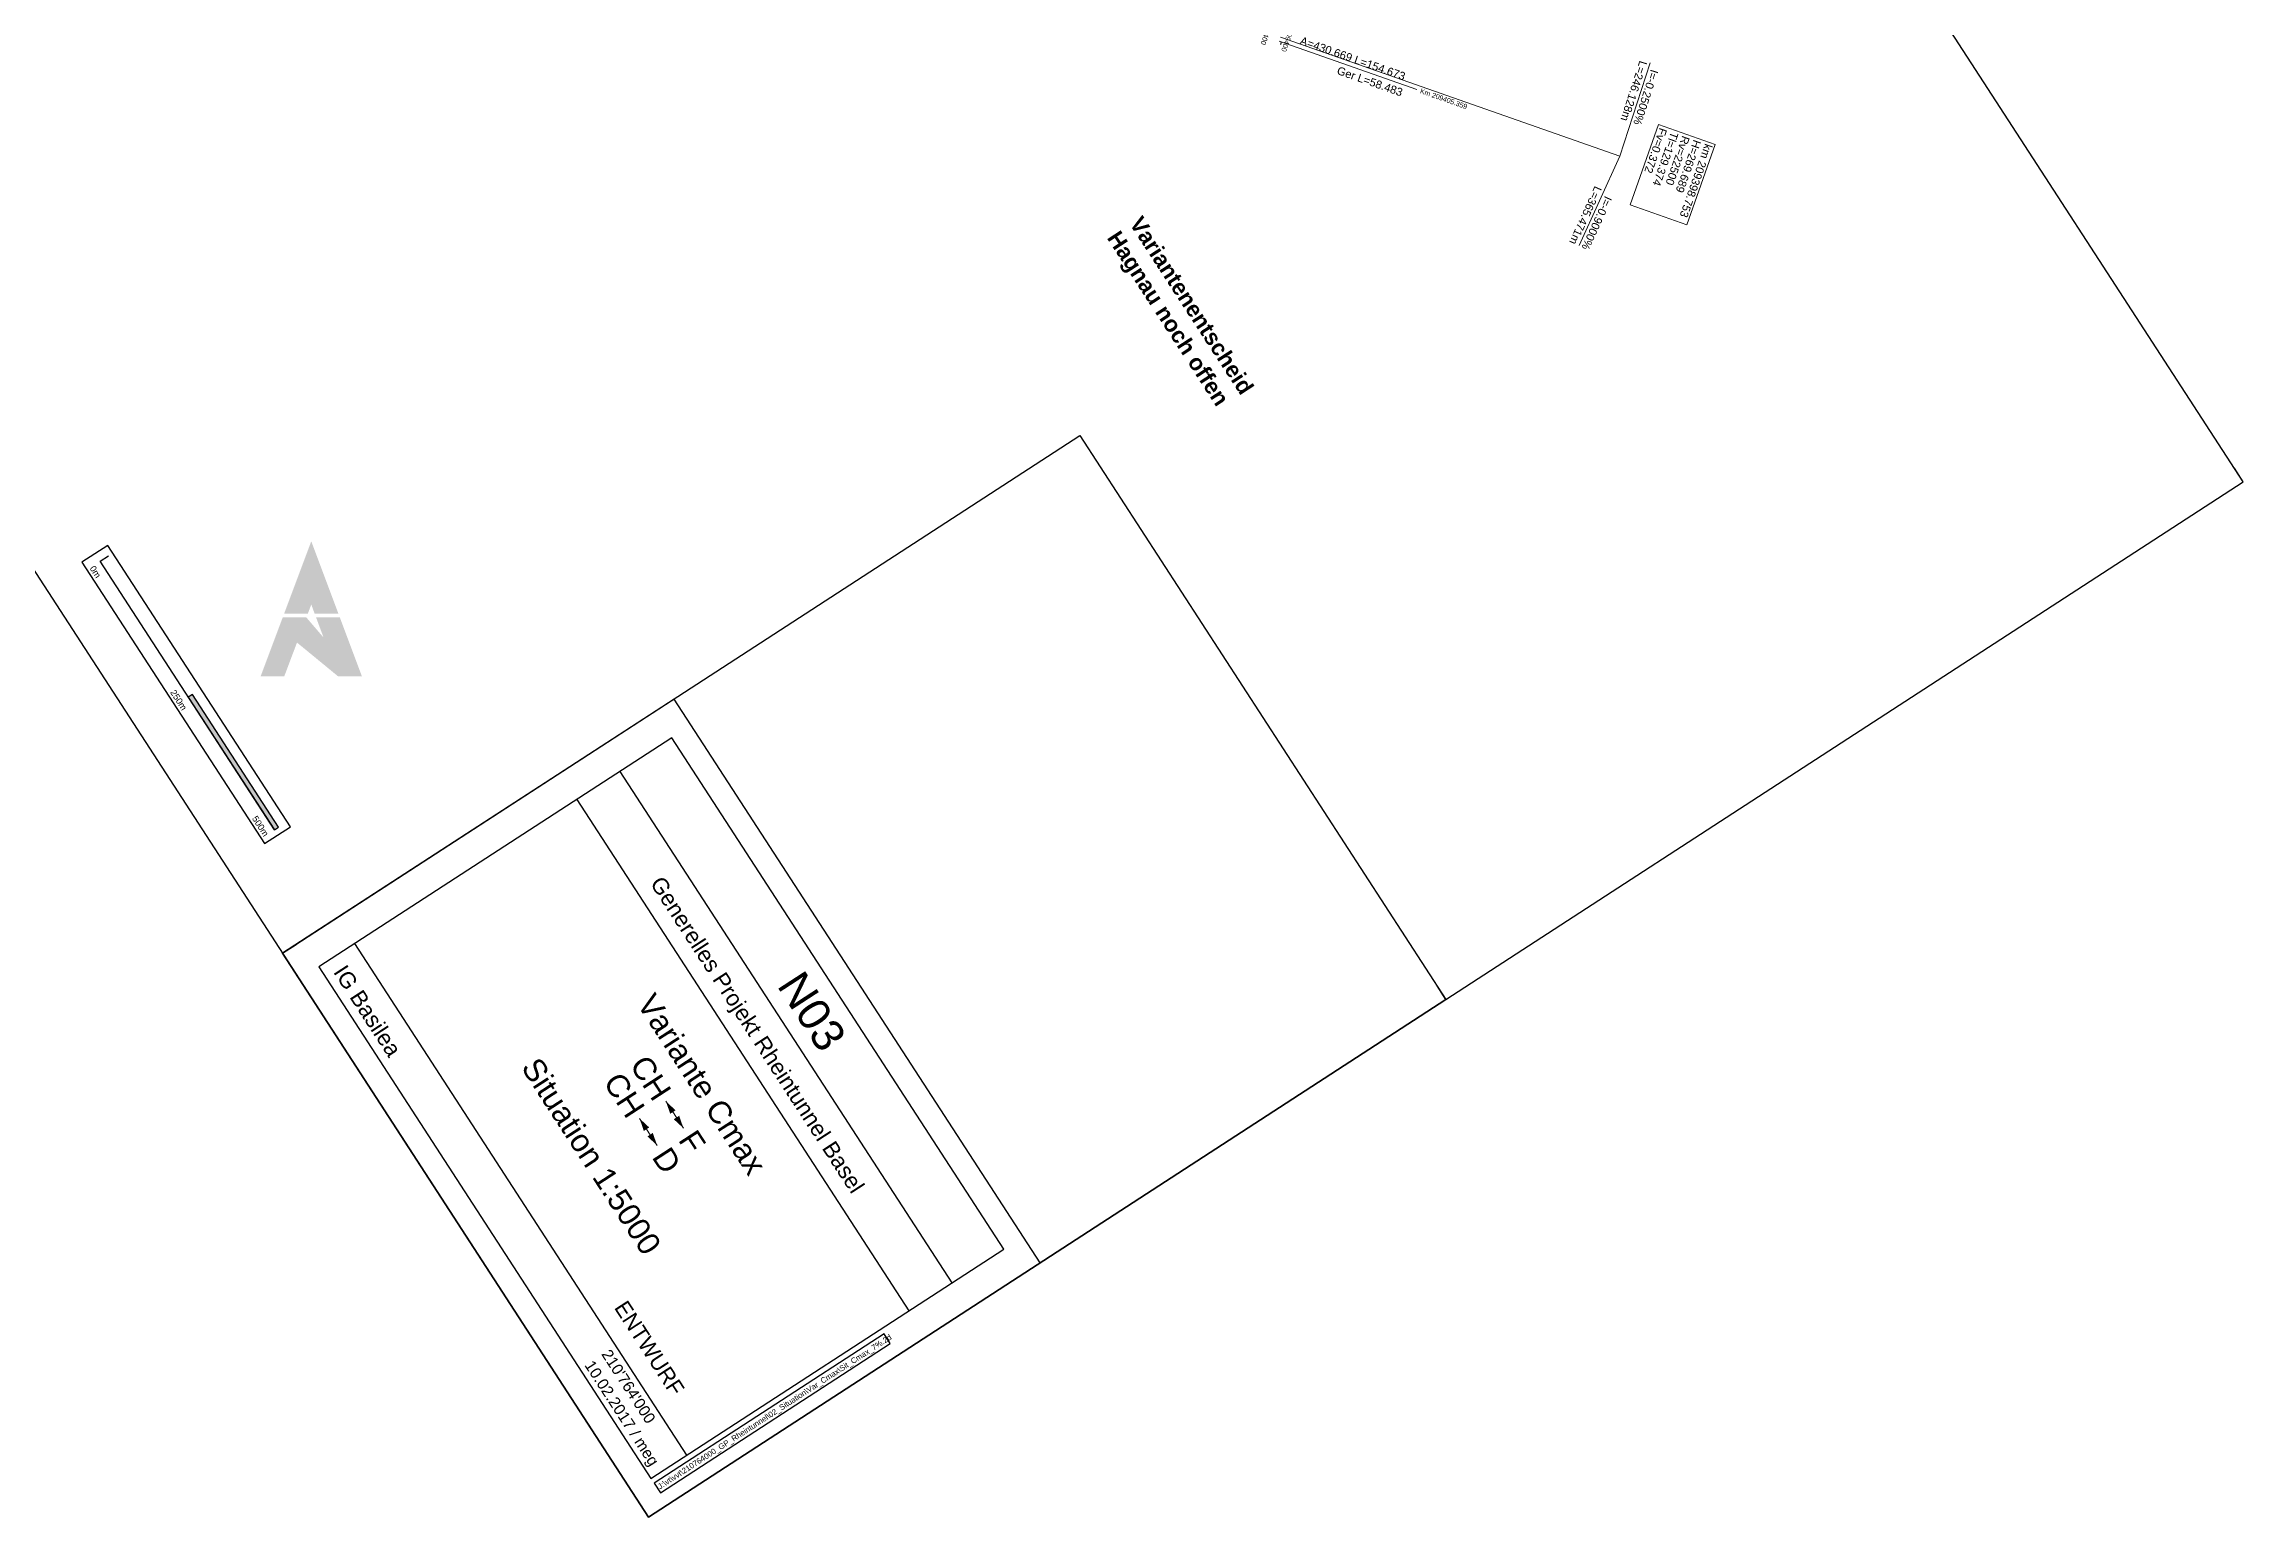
# Model space of a CAD drawing. Extents: x 2610184 to 2620710, y 1263771 to 1270672.
# Drawn here: x 2612669 to 2616105, y 1263771 to 1266072 of the extents above; entities that cross this region are included whole.
import ezdxf

# ---------------------------------------------------------------- set-up
doc = ezdxf.new("R2010")
doc.units = 0
doc.header["$LTSCALE"] = 5
doc.layers.get('0').update_dxf_attribs({"color": 1, "linetype": 'CONTINUOUS'})
for name, color, linetype in [('Grundriss_16', 7, 'CONTINUOUS'), ('Grundriss_26', 7, 'CONTINUOUS'), ('QP_reel_26', 7, 'CONTINUOUS'), ('Titelblatt', 7, 'CONTINUOUS')]:
    doc.layers.add(name, color=color, linetype=linetype)
doc.styles.add('ARIAL', font='arial.ttf')
doc.styles.get("Standard").update_dxf_attribs({"font": 'MONOTXT'})

# ---------------------------------------------------------------- blocks, each defined once
blk = doc.blocks.new('CDWK_EXTR_2')
at = {"color": 0}
blk.add_solid([(0, 0), (2, 0.5), (2, -0.5)], dxfattribs=at)

msp = doc.modelspace()

# ---------------------------------------------------------------- hatches: boundary and pattern name
at = {"layer": 'Titelblatt'}
for points in [[(2613105.6, 1265245.8), (2613087.1, 1265295.2), (2613044.7, 1265182.2), (2613081.7, 1265182.2), (2613081.7, 1265182.2), (2613087.1, 1265196.4), (2613092.4, 1265182.2), (2613129.2, 1265182.2), (2613129.5, 1265182.2)], [(2613131.7, 1265176.3), (2613094.7, 1265176.3), (2613094.6, 1265176.3), (2613106.3, 1265144.8), (2613079.3, 1265176.3), (2613042.5, 1265176.3), (2613007.9, 1265084), (2613044.8, 1265084), (2613064.8, 1265137), (2613129.3, 1265084), (2613166.3, 1265084)]]:
    msp.add_hatch(color=7, dxfattribs=at).paths.add_polyline_path(points)
at = {"layer": 'Titelblatt', "linetype": 'Continuous'}
msp.add_hatch(color=7, dxfattribs=at).paths.add_polyline_path([(2613036.1, 1264848.7), (2612901.5, 1265056.1), (2612894.9, 1265051.8), (2613029.5, 1264844.5)])

# ---------------------------------------------------------------- linework, layer by layer
at = {"layer": 'Grundriss_26', "color": 30, "linetype": 'Continuous', "lineweight": 18}
msp.add_line((2614599.3, 1266076.6), (2614814.2, 1266001.2), dxfattribs=at)
at = {"layer": 'Grundriss_26', "color": 1, "linetype": 'Continuous', "lineweight": 18}
for points in [[(2614602.6, 1266075.5), (2614601.2, 1266071.5)], [(2614603.1, 1266075.3), (2614601.7, 1266071.3)]]:
    msp.add_lwpolyline(points, dxfattribs=at)
at = {"layer": 'QP_reel_26', "color": 1, "linetype": 'Continuous', "lineweight": 18}
for p, q in [((2614601.5, 1266082.9), (2615131.7, 1265896.8)), ((2615131.7, 1265896.8), (2615178.8, 1266042.8)), ((2615131.7, 1265896.8), (2615068.2, 1265757.3))]:
    msp.add_line(p, q, dxfattribs=at)
msp.add_lwpolyline([(2615192, 1265946.1), (2615148, 1265820.7), (2615236.5, 1265789.7), (2615280.5, 1265915.1)], close=True, dxfattribs=at)
at = {"layer": 'Titelblatt', "color": 7, "linetype": 'Continuous', "lineweight": -3}
for p, q in [((2616105.3, 1265388.2, 2.5), (2616091.7, 1265409.2, 2.5)), ((2613569.2, 1264935.7), (2614088, 1264136.6)), ((2613501.9, 1264892), (2614020.7, 1264092.9)), ((2613042.4, 1264651.7, 2.5), (2613063.4, 1264665.3, 2.5)), ((2613154.8, 1264666.7), (2613673.6, 1263867.6)), ((2614859.7, 1264579.6, 2.5), (2614846.1, 1264600.6, 2.5))]:
    msp.add_line(p, q, dxfattribs=at)
at = {"layer": 'Titelblatt', "color": 7, "linetype": 'Continuous', "lineweight": 18}
for p, q in [((2613641.2, 1264420.4, 2.5), (2613668.6, 1264378.3, 2.5)), ((2613600, 1264393.6, 2.5), (2613627.4, 1264351.5, 2.5))]:
    msp.add_line(p, q, dxfattribs=at)
at = {"layer": 'Titelblatt', "color": 7, "linetype": 'Continuous', "lineweight": -2}
for p, q in [((2613982.3, 1264057), (2613623, 1263823.7)), ((2613632.5, 1263809), (2613991.8, 1264042.3)), ((2613991.8, 1264042.3), (2613982.3, 1264057)), ((2613623, 1263823.7), (2613632.5, 1263809))]:
    msp.add_line(p, q, dxfattribs=at)
at = {"layer": 'Titelblatt', "color": 7, "linetype": 'Continuous', "lineweight": -3, "elevation": 2.5}
msp.add_lwpolyline([(2610183.8, 1269055.2), (2613614.2, 1263771), (2616105.3, 1265388.2), (2612674.9, 1270672.4), (2610183.8, 1269055.2)], dxfattribs=at)
at = {"layer": 'Titelblatt', "color": 7, "linetype": 'Continuous', "lineweight": -3}
for points in [[(2613042.4, 1264651.7), (2614288, 1265460.3), (2614859.7, 1264579.6), (2613614.2, 1263771)], [(2613036.1, 1264848.7), (2612901.5, 1265056.1), (2612894.9, 1265051.8), (2613029.5, 1264844.5)], [(2613042.4, 1264651.7), (2613614.2, 1263771), (2614225.7, 1264168), (2613654, 1265048.7)], [(2613099, 1264630.5), (2613617.8, 1263831.4), (2614169.1, 1264189.2), (2613650.3, 1264988.4)]]:
    msp.add_lwpolyline(points, close=True, dxfattribs=at)
at = {"layer": 'Titelblatt', "color": 9, "linetype": 'Continuous', "lineweight": -3}
msp.add_lwpolyline([(2612728.7, 1265262.4), (2613014, 1264822.9), (2613054.5, 1264849.2), (2612769.1, 1265288.7)], close=True, dxfattribs=at)
at = {"layer": 'Titelblatt', "color": 7, "linetype": 'Continuous', "lineweight": 25}
msp.add_lwpolyline([(2613029.5, 1264844.5), (2612757.3, 1265263.9), (2612770.4, 1265272.4)], dxfattribs=at)

# ---------------------------------------------------------------- block references
at = {"layer": 'Titelblatt', "color": 7, "linetype": 'Continuous', "lineweight": 18, "xscale": 10, "yscale": 10, "zscale": 10}
for p, rotation in [((2613641.2, 1264420.4, 2.5), 302.99070018), ((2613600, 1264393.6, 2.5), 302.99070018), ((2613627.4, 1264351.5, 2.5), 122.99070018), ((2613668.6, 1264378.3, 2.5), 122.99070018)]:
    msp.add_blockref('CDWK_EXTR_2', p, dxfattribs=dict(at, rotation=rotation))

# ---------------------------------------------------------------- texts
at = {"layer": 'Grundriss_16', "color": 1, "lineweight": -3, "style": 'ARIAL'}
msp.add_text('109400', height=7.81, rotation=250.6665, dxfattribs=at).set_placement((2614582.3, 1266106.6))
at = {"layer": 'Grundriss_26', "color": 1, "lineweight": 18, "style": 'ARIAL'}
msp.add_text('209400', height=7.81, rotation=250.6659, dxfattribs=at).set_placement((2614614.4, 1266096))
at = {"layer": 'Grundriss_26', "color": 30, "lineweight": 18, "style": 'ARIAL'}
for s, height, p in [('A=430.669 L=154.673', 12.5, (2614630.7, 1266072.2)), ('Ger L=58.483', 12.5, (2614688.4, 1266025.5)), ('Km 209405.359', 7.812, (2614818.8, 1265995.5))]:
    msp.add_text(s, height=height, rotation=340.6616, dxfattribs=at).set_placement(p)
at = {"layer": 'QP_reel_26', "color": 1, "lineweight": 18, "style": 'ARIAL'}
for s, rotation, p in [('L=246.128m', 252.1004, (2615162.6, 1266046.9)), ('I=-0.2500%', 252.1004, (2615180.1, 1266033.3)), ('Fv=0.372', 250.6683, (2615193.9, 1265942.1)), ('Tl=129.374', 250.6683, (2615211.6, 1265935.9)), ('Rv=22500', 250.6683, (2615229.3, 1265929.7)), ('H=269.689', 250.6683, (2615247, 1265923.5)), ('km 209398.753', 250.6683, (2615264.7, 1265917.3)), ('L=365.471m', 245.5256, (2615092.6, 1265851.2)), ('I=-0.9000%', 245.5256, (2615108.5, 1265835.7))]:
    msp.add_text(s, height=12.5, rotation=rotation, dxfattribs=at).set_placement(p)
at = {"layer": 'Titelblatt', "color": 7, "lineweight": 18, "style": 'ARIAL'}
for s, height, rotation, p in [('0m', 10, 302.9907, (2612740.4, 1265252.9)), ('250m', 10, 302.9907, (2612866.2, 1265059.2)), ('500m', 10, 302.9907, (2612994, 1264862.2)), ('Situation 1:5000', 35, 302.9907, (2613414, 1264473.3)), ('CH', 35, 302.9907, (2613583.6, 1264477)), ('CH', 35, 302.9907, (2613542.4, 1264450.2)), ('F', 35, 302.9907, (2613659.5, 1264360.1)), ('D', 35, 302.9907, (2613618.3, 1264333.3)), ('J:\\vt\\vvt\\210764000_GP_Rheintunnel\\02_Situation\\Var_Cmax\\Sit_Cmax_7%.2d', 8.75, 32.9907, (2613631.9, 1263813.9)), ('10.02.2017 / meg', 17.5, 302.9907, (2613513.3, 1264008.3))]:
    msp.add_text(s, height=height, rotation=rotation, dxfattribs=at).set_placement(p)
at = {"layer": 'Titelblatt', "color": 7, "lineweight": 35, "style": 'ARIAL'}
for s, height, p in [('Generelles Projekt Rheintunnel Basel', 25, (2613615.7, 1264761)), ('IG Basilea', 25, (2613120.7, 1264622.5)), ('N03', 50, (2613813.7, 1264601.2)), ('Variante Cmax', 35, (2613594.6, 1264573.1)), ("210'764'000", 17.5, (2613539.7, 1264025.5))]:
    msp.add_text(s, height=height, rotation=302.9907, dxfattribs=at).set_placement(p)
at = {"layer": 'Titelblatt', "color": 4, "char_height": 25, "attachment_point": 1, "rotation": 302.9907}
for s, insert, width in [('\\fArial|b1|i0|c0|p18;\\H25;\\W1;\\C1;Variantenentscheid Hagnau noch offen', (2614385.5, 1265805.6, 2.5), 336.305), ('\\fBodoni MT Black|b0|i0|c0|p18;\\H25;\\W1;\\C1;ENTWURF', (2613580.5, 1264111.7, 2.5), 224.981)]:
    msp.add_mtext(s, dxfattribs=dict(at, insert=insert, width=width))

doc.saveas('drawing.dxf')
